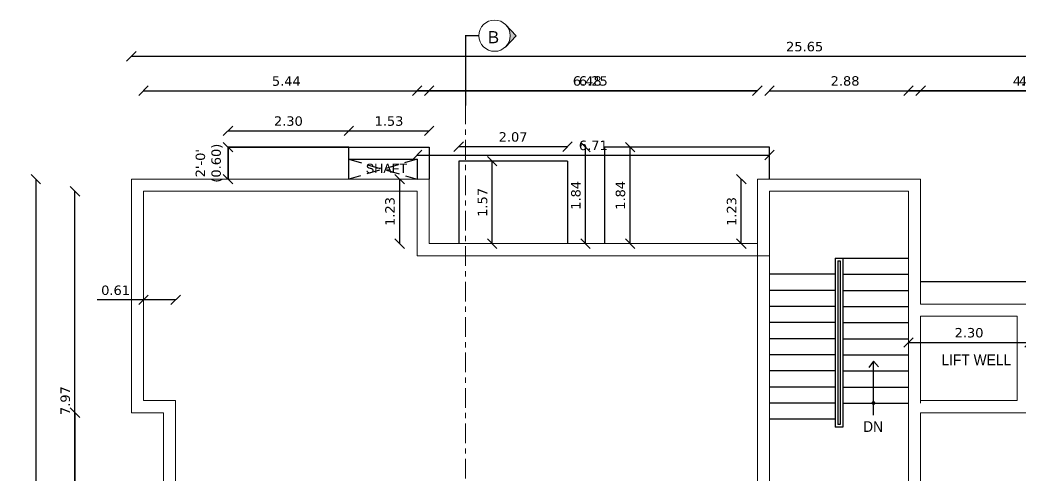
# Model space of a CAD drawing. Header units: metres. Extents: x 927 to 1109, y 805 to 891.
# Drawn here: x 1078.52 to 1097.58, y 834.77 to 843.46 of the extents above; entities that cross this region are included whole.
import ezdxf

# ---------------------------------------------------------------- set-up
doc = ezdxf.new("R2010")
doc.units = ezdxf.units.M
doc.header["$MEASUREMENT"] = 0
doc.header["$PDMODE"] = 2
doc.header["$PDSIZE"] = 50
doc.linetypes.add('CENTER', pattern=[2, 1.25, -0.25, 0.25, -0.25])
doc.linetypes.add('HIDDEN', pattern=[0.375, 0.25, -0.125])
doc.layers.get('0').update_dxf_attribs({"lineweight": 0})
doc.layers.get('Defpoints').update_dxf_attribs({"lineweight": 0})
for name, color, linetype in [('ABOVE', 250, 'HIDDEN'), ('RAILING', 251, 'Continuous'), ('ROOM TEXT SCH', 7, 'Continuous'), ('STEPS', 250, 'Continuous'), ('wall1', 125, 'Continuous'), ('window', 252, 'Continuous')]:
    doc.layers.add(name, color=color, linetype=linetype)
for name, color, linetype, lineweight in [('ED', 30, 'Continuous', 0), ('ROOM TEXT', 7, 'Continuous', 0), ('SECLINE', 2, 'CENTER', 0), ('wall', 7, 'Continuous', 0)]:
    doc.layers.add(name, color=color, linetype=linetype, lineweight=lineweight)
doc.styles.add('GRIDTEXT', font='arial.ttf', dxfattribs={"height": 6})
doc.styles.get("Standard").update_dxf_attribs({"font": 'verdana.ttf', "height": 0.18})
doc.styles.add('UATEXT', font='GOTHIC.TTF')
doc.styles.add('USA TEXT', font='GOTHIC.TTF', dxfattribs={"width": 0.8})
doc.dimstyles.new('ED', dxfattribs={"dimscale": 0, "dimtxt": 0.18, "dimasz": 0.18, "dimexe": 0, "dimexo": 0, "dimgap": 0.09, "dimtad": 1, "dimtoh": 1, "dimzin": 3, "dimdsep": 46, "dimtxsty": 'Standard', "dimblk": 'OBLIQUE', "dimcen": 0.09, "dimse1": 1, "dimse2": 1, "dimclrd": 251, "dimclrt": 30, "dimadec": 0, "dimazin": 0, "dimtfac": 1, "dimtmove": 0, "dimatfit": 3, "dimldrblk": 'ARCHTICK', "dimfxl": 1, "dimtolj": 1, "dimtzin": 0, "dimarcsym": 0})

# ---------------------------------------------------------------- blocks, each defined once
blk = doc.blocks.new('_Oblique')
at = {"color": 0, "linetype": 'ByBlock', "lineweight": -2}
blk.add_line((-0.5, -0.5), (0.5, 0.5), dxfattribs=at)
blk = doc.blocks.new('*D58')
at = {"layer": 'Defpoints', "color": 0, "transparency": 16777216}
for p in [(1080.867, 838.126), (1080.867, 836.208), (1081.48, 836.208)]:
    blk.add_point(p, dxfattribs=at)
at = {"layer": 'ED', "color": 251, "lineweight": -2, "transparency": 16777216}
for p, q in [((1080.867, 838.126), (1079.987, 838.126)), ((1081.48, 838.126), (1080.867, 838.126))]:
    blk.add_line(p, q, dxfattribs=at)
at = {"layer": 'ED', "color": 251, "lineweight": -2, "transparency": 16777216, "xscale": 0.18, "yscale": 0.18, "zscale": 0.18, "rotation": 180}
blk.add_blockref('_Oblique', (1080.867, 838.126), dxfattribs=at)
at = {"layer": 'ED', "color": 251, "lineweight": -2, "transparency": 16777216, "xscale": 0.18, "yscale": 0.18, "zscale": 0.18}
blk.add_blockref('_Oblique', (1081.48, 838.126), dxfattribs=at)
at = {"layer": 'ED', "color": 30, "transparency": 16777216, "insert": (1080.337, 838.309), "char_height": 0.18, "attachment_point": 5}
blk.add_mtext('\\A1;0.61', dxfattribs=at)
blk = doc.blocks.new('_ArchTick')
at = {"color": 0, "const_width": 0.15}
blk.add_lwpolyline([(-0.5, -0.5), (0.5, 0.5)], dxfattribs=at)
blk = doc.blocks.new('*D59')
at = {"layer": 'Defpoints', "color": 0, "transparency": 16777216}
for p in [(1086.31, 842.112), (1086.31, 840.425), (1080.867, 836.208)]:
    blk.add_point(p, dxfattribs=at)
at = {"layer": 'ED', "color": 251, "lineweight": -2, "transparency": 16777216}
blk.add_line((1080.867, 842.112), (1086.31, 842.112), dxfattribs=at)
at = {"layer": 'ED', "color": 251, "lineweight": -2, "transparency": 16777216, "xscale": 0.18, "yscale": 0.18, "zscale": 0.18, "rotation": 180}
blk.add_blockref('_Oblique', (1080.867, 842.112), dxfattribs=at)
at = {"layer": 'ED', "color": 251, "lineweight": -2, "transparency": 16777216, "xscale": 0.18, "yscale": 0.18, "zscale": 0.18}
blk.add_blockref('_Oblique', (1086.31, 842.112), dxfattribs=at)
at = {"layer": 'ED', "color": 30, "transparency": 16777216, "insert": (1083.588, 842.294), "char_height": 0.18, "attachment_point": 5}
blk.add_mtext('\\A1;5.44', dxfattribs=at)
blk = doc.blocks.new('*D60')
at = {"layer": 'Defpoints', "color": 0, "transparency": 16777216}
for p in [(1092.558, 842.112), (1086.31, 840.425), (1092.558, 840.425)]:
    blk.add_point(p, dxfattribs=at)
at = {"layer": 'ED', "color": 251, "lineweight": -2, "transparency": 16777216}
blk.add_line((1086.31, 842.112), (1092.558, 842.112), dxfattribs=at)
at = {"layer": 'ED', "color": 251, "lineweight": -2, "transparency": 16777216, "xscale": 0.18, "yscale": 0.18, "zscale": 0.18, "rotation": 180}
blk.add_blockref('_Oblique', (1086.31, 842.112), dxfattribs=at)
at = {"layer": 'ED', "color": 251, "lineweight": -2, "transparency": 16777216, "xscale": 0.18, "yscale": 0.18, "zscale": 0.18}
blk.add_blockref('_Oblique', (1092.558, 842.112), dxfattribs=at)
at = {"layer": 'ED', "color": 30, "transparency": 16777216, "insert": (1089.434, 842.296), "char_height": 0.18, "attachment_point": 5}
blk.add_mtext('\\A1;6.25', dxfattribs=at)
blk = doc.blocks.new('*D61')
at = {"layer": 'Defpoints', "color": 0, "transparency": 16777216}
for p in [(1086.08, 842.112), (1092.558, 840.425), (1086.08, 838.968)]:
    blk.add_point(p, dxfattribs=at)
at = {"layer": 'ED', "color": 251, "lineweight": -2, "transparency": 16777216}
blk.add_line((1092.558, 842.112), (1086.08, 842.112), dxfattribs=at)
at = {"layer": 'ED', "color": 251, "lineweight": -2, "transparency": 16777216, "xscale": 0.18, "yscale": 0.18, "zscale": 0.18, "rotation": 180}
blk.add_blockref('_Oblique', (1086.08, 842.112), dxfattribs=at)
at = {"layer": 'ED', "color": 251, "lineweight": -2, "transparency": 16777216, "xscale": 0.18, "yscale": 0.18, "zscale": 0.18}
blk.add_blockref('_Oblique', (1092.558, 842.112), dxfattribs=at)
at = {"layer": 'ED', "color": 30, "transparency": 16777216, "insert": (1089.319, 842.296), "char_height": 0.18, "attachment_point": 5}
blk.add_mtext('\\A1;6.48', dxfattribs=at)
blk = doc.blocks.new('*D62')
at = {"layer": 'Defpoints', "color": 0, "transparency": 16777216}
for p in [(1092.788, 840.886), (1086.08, 838.968), (1092.788, 838.968)]:
    blk.add_point(p, dxfattribs=at)
at = {"layer": 'ED', "color": 251, "lineweight": -2, "transparency": 16777216}
blk.add_line((1086.08, 840.886), (1092.788, 840.886), dxfattribs=at)
at = {"layer": 'ED', "color": 251, "lineweight": -2, "transparency": 16777216, "xscale": 0.18, "yscale": 0.18, "zscale": 0.18, "rotation": 180}
blk.add_blockref('_Oblique', (1086.08, 840.886), dxfattribs=at)
at = {"layer": 'ED', "color": 251, "lineweight": -2, "transparency": 16777216, "xscale": 0.18, "yscale": 0.18, "zscale": 0.18}
blk.add_blockref('_Oblique', (1092.788, 840.886), dxfattribs=at)
at = {"layer": 'ED', "color": 30, "transparency": 16777216, "insert": (1089.434, 841.069), "char_height": 0.18, "attachment_point": 5}
blk.add_mtext('\\A1;6.71', dxfattribs=at)
blk = doc.blocks.new('*D63')
at = {"layer": 'Defpoints', "color": 0, "transparency": 16777216}
for p in [(1095.668, 842.112), (1095.668, 840.425), (1092.788, 838.968)]:
    blk.add_point(p, dxfattribs=at)
at = {"layer": 'ED', "color": 251, "lineweight": -2, "transparency": 16777216}
blk.add_line((1092.788, 842.112), (1095.668, 842.112), dxfattribs=at)
at = {"layer": 'ED', "color": 251, "lineweight": -2, "transparency": 16777216, "xscale": 0.18, "yscale": 0.18, "zscale": 0.18, "rotation": 180}
blk.add_blockref('_Oblique', (1092.788, 842.112), dxfattribs=at)
at = {"layer": 'ED', "color": 251, "lineweight": -2, "transparency": 16777216, "xscale": 0.18, "yscale": 0.18, "zscale": 0.18}
blk.add_blockref('_Oblique', (1095.668, 842.112), dxfattribs=at)
at = {"layer": 'ED', "color": 30, "transparency": 16777216, "insert": (1094.228, 842.296), "char_height": 0.18, "attachment_point": 5}
blk.add_mtext('\\A1;2.88', dxfattribs=at)
blk = doc.blocks.new('*D64')
at = {"layer": 'Defpoints', "color": 0, "transparency": 16777216}
for p in [(1099.957, 842.112), (1095.668, 840.425), (1099.957, 840.424)]:
    blk.add_point(p, dxfattribs=at)
at = {"layer": 'ED', "color": 251, "lineweight": -2, "transparency": 16777216}
blk.add_line((1095.668, 842.112), (1099.957, 842.112), dxfattribs=at)
at = {"layer": 'ED', "color": 251, "lineweight": -2, "transparency": 16777216, "xscale": 0.18, "yscale": 0.18, "zscale": 0.18, "rotation": 180}
blk.add_blockref('_Oblique', (1095.668, 842.112), dxfattribs=at)
at = {"layer": 'ED', "color": 251, "lineweight": -2, "transparency": 16777216, "xscale": 0.18, "yscale": 0.18, "zscale": 0.18}
blk.add_blockref('_Oblique', (1099.957, 842.112), dxfattribs=at)
at = {"layer": 'ED', "color": 30, "transparency": 16777216, "insert": (1097.813, 842.296), "char_height": 0.18, "attachment_point": 5}
blk.add_mtext('\\A1;4.29', dxfattribs=at)
blk = doc.blocks.new('*D65')
at = {"layer": 'Defpoints', "color": 0, "transparency": 16777216}
for p in [(1095.438, 842.112), (1099.957, 840.424), (1095.438, 835.978)]:
    blk.add_point(p, dxfattribs=at)
at = {"layer": 'ED', "color": 251, "lineweight": -2, "transparency": 16777216}
blk.add_line((1099.957, 842.112), (1095.438, 842.112), dxfattribs=at)
at = {"layer": 'ED', "color": 251, "lineweight": -2, "transparency": 16777216, "xscale": 0.18, "yscale": 0.18, "zscale": 0.18, "rotation": 180}
blk.add_blockref('_Oblique', (1095.438, 842.112), dxfattribs=at)
at = {"layer": 'ED', "color": 251, "lineweight": -2, "transparency": 16777216, "xscale": 0.18, "yscale": 0.18, "zscale": 0.18}
blk.add_blockref('_Oblique', (1099.957, 842.112), dxfattribs=at)
at = {"layer": 'ED', "color": 30, "transparency": 16777216, "insert": (1097.698, 842.296), "char_height": 0.18, "attachment_point": 5}
blk.add_mtext('\\A1;4.52', dxfattribs=at)
blk = doc.blocks.new('*D66')
at = {"layer": 'Defpoints', "color": 0, "transparency": 16777216}
for p in [(1097.739, 837.317), (1095.438, 835.978), (1097.739, 835.978)]:
    blk.add_point(p, dxfattribs=at)
at = {"layer": 'ED', "color": 251, "lineweight": -2, "transparency": 16777216}
blk.add_line((1095.438, 837.317), (1097.739, 837.317), dxfattribs=at)
at = {"layer": 'ED', "color": 251, "lineweight": -2, "transparency": 16777216, "xscale": 0.18, "yscale": 0.18, "zscale": 0.18, "rotation": 180}
blk.add_blockref('_Oblique', (1095.438, 837.317), dxfattribs=at)
at = {"layer": 'ED', "color": 251, "lineweight": -2, "transparency": 16777216, "xscale": 0.18, "yscale": 0.18, "zscale": 0.18}
blk.add_blockref('_Oblique', (1097.739, 837.317), dxfattribs=at)
at = {"layer": 'ED', "color": 30, "transparency": 16777216, "insert": (1096.589, 837.5), "char_height": 0.18, "attachment_point": 5}
blk.add_mtext('\\A1;2.30', dxfattribs=at)
blk = doc.blocks.new('*D22')
at = {"layer": 'Defpoints', "color": 0, "transparency": 16777216}
for p in [(1106.282, 842.767), (1080.637, 842.112), (1106.282, 842.112)]:
    blk.add_point(p, dxfattribs=at)
at = {"layer": 'ED', "color": 251, "lineweight": -2, "transparency": 16777216}
blk.add_line((1080.637, 842.767), (1106.282, 842.767), dxfattribs=at)
at = {"layer": 'ED', "color": 251, "lineweight": -2, "transparency": 16777216, "xscale": 0.18, "yscale": 0.18, "zscale": 0.18, "rotation": 180}
blk.add_blockref('_Oblique', (1080.637, 842.767), dxfattribs=at)
at = {"layer": 'ED', "color": 251, "lineweight": -2, "transparency": 16777216, "xscale": 0.18, "yscale": 0.18, "zscale": 0.18}
blk.add_blockref('_Oblique', (1106.282, 842.767), dxfattribs=at)
at = {"layer": 'ED', "color": 30, "transparency": 16777216, "insert": (1093.459, 842.951), "char_height": 0.18, "attachment_point": 5}
blk.add_mtext('\\A1;25.65', dxfattribs=at)
blk = doc.blocks.new('*D69')
at = {"layer": 'Defpoints', "color": 0, "transparency": 16777216}
for p in [(1079.563, 835.978), (1080.637, 835.978), (1092.558, 826.126)]:
    blk.add_point(p, dxfattribs=at)
at = {"layer": 'ED', "color": 251, "lineweight": -2, "transparency": 16777216}
blk.add_line((1079.563, 826.126), (1079.563, 835.978), dxfattribs=at)
at = {"layer": 'ED', "color": 251, "lineweight": -2, "transparency": 16777216, "xscale": 0.18, "yscale": 0.18, "zscale": 0.18}
for p, rotation in [((1079.563, 835.978), 90), ((1079.563, 826.126), 270)]:
    blk.add_blockref('_Oblique', p, dxfattribs=dict(at, rotation=rotation))
at = {"layer": 'ED', "color": 30, "transparency": 16777216, "insert": (1079.378, 831.052), "char_height": 0.18, "attachment_point": 5, "rotation": 90}
blk.add_mtext('\\A1;9.85', dxfattribs=at)
blk = doc.blocks.new('*D70')
at = {"layer": 'Defpoints', "color": 0, "transparency": 16777216}
for p in [(1080.637, 835.978), (1079.563, 832.221), (1081.48, 832.221)]:
    blk.add_point(p, dxfattribs=at)
at = {"layer": 'ED', "color": 251, "lineweight": -2, "transparency": 16777216}
blk.add_line((1079.563, 835.978), (1079.563, 832.221), dxfattribs=at)
at = {"layer": 'ED', "color": 251, "lineweight": -2, "transparency": 16777216, "xscale": 0.18, "yscale": 0.18, "zscale": 0.18}
for p, rotation in [((1079.563, 835.978), 90), ((1079.563, 832.221), 270)]:
    blk.add_blockref('_Oblique', p, dxfattribs=dict(at, rotation=rotation))
at = {"layer": 'ED', "color": 30, "transparency": 16777216, "insert": (1079.379, 834.1), "char_height": 0.18, "attachment_point": 5, "rotation": 90}
blk.add_mtext('\\A1;3.76', dxfattribs=at)
blk = doc.blocks.new('*D71')
at = {"layer": 'Defpoints', "color": 0, "transparency": 16777216}
for p in [(1079.563, 840.195), (1080.867, 840.195), (1081.48, 832.221)]:
    blk.add_point(p, dxfattribs=at)
at = {"layer": 'ED', "color": 251, "lineweight": -2, "transparency": 16777216}
blk.add_line((1079.563, 832.221), (1079.563, 840.195), dxfattribs=at)
at = {"layer": 'ED', "color": 251, "lineweight": -2, "transparency": 16777216, "xscale": 0.18, "yscale": 0.18, "zscale": 0.18}
for p, rotation in [((1079.563, 840.195), 90), ((1079.563, 832.221), 270)]:
    blk.add_blockref('_Oblique', p, dxfattribs=dict(at, rotation=rotation))
at = {"layer": 'ED', "color": 30, "transparency": 16777216, "insert": (1079.379, 836.208), "char_height": 0.18, "attachment_point": 5, "rotation": 90}
blk.add_mtext('\\A1;7.97', dxfattribs=at)
blk = doc.blocks.new('*D23')
at = {"layer": 'Defpoints', "color": 0, "transparency": 16777216}
for p in [(1079.563, 840.425), (1078.818, 825.896), (1079.563, 825.896)]:
    blk.add_point(p, dxfattribs=at)
at = {"layer": 'ED', "color": 251, "lineweight": -2, "transparency": 16777216}
blk.add_line((1078.818, 840.425), (1078.818, 825.896), dxfattribs=at)
at = {"layer": 'ED', "color": 251, "lineweight": -2, "transparency": 16777216, "xscale": 0.18, "yscale": 0.18, "zscale": 0.18}
for p, rotation in [((1078.818, 840.425), 90), ((1078.818, 825.896), 270)]:
    blk.add_blockref('_Oblique', p, dxfattribs=dict(at, rotation=rotation))
at = {"layer": 'ED', "color": 30, "transparency": 16777216, "insert": (1078.635, 833.16), "char_height": 0.18, "attachment_point": 5, "rotation": 90}
blk.add_mtext('\\A1;14.53', dxfattribs=at)
blk = doc.blocks.new('*D82')
at = {"layer": 'Defpoints', "color": 0, "transparency": 16777216}
for p in [(1092.253, 840.425), (1092.558, 840.425), (1092.558, 839.198)]:
    blk.add_point(p, dxfattribs=at)
at = {"layer": 'ED', "color": 251, "lineweight": -2, "transparency": 16777216}
blk.add_line((1092.253, 839.198), (1092.253, 840.425), dxfattribs=at)
at = {"layer": 'ED', "color": 251, "lineweight": -2, "transparency": 16777216, "xscale": 0.18, "yscale": 0.18, "zscale": 0.18}
for p, rotation in [((1092.253, 840.425), 90), ((1092.253, 839.198), 270)]:
    blk.add_blockref('_Oblique', p, dxfattribs=dict(at, rotation=rotation))
at = {"layer": 'ED', "color": 30, "transparency": 16777216, "insert": (1092.069, 839.811), "char_height": 0.18, "attachment_point": 5, "rotation": 90}
blk.add_mtext('\\A1;1.23', dxfattribs=at)
blk = doc.blocks.new('*D86')
at = {"layer": 'Defpoints', "color": 0, "transparency": 16777216}
for p in [(1084.777, 841.349), (1082.478, 841.038), (1084.777, 841.038)]:
    blk.add_point(p, dxfattribs=at)
at = {"layer": 'ED', "color": 251, "lineweight": -2, "transparency": 16777216}
blk.add_line((1082.478, 841.349), (1084.777, 841.349), dxfattribs=at)
at = {"layer": 'ED', "color": 251, "lineweight": -2, "transparency": 16777216, "xscale": 0.18, "yscale": 0.18, "zscale": 0.18, "rotation": 180}
blk.add_blockref('_Oblique', (1082.478, 841.349), dxfattribs=at)
at = {"layer": 'ED', "color": 251, "lineweight": -2, "transparency": 16777216, "xscale": 0.18, "yscale": 0.18, "zscale": 0.18}
blk.add_blockref('_Oblique', (1084.777, 841.349), dxfattribs=at)
at = {"layer": 'ED', "color": 30, "transparency": 16777216, "insert": (1083.627, 841.532), "char_height": 0.18, "attachment_point": 5}
blk.add_mtext('\\A1;2.30', dxfattribs=at)
blk = doc.blocks.new('*D27')
at = {"layer": 'Defpoints', "color": 0, "transparency": 16777216}
for p in [(1086.31, 841.349), (1084.777, 841.038), (1086.31, 840.425)]:
    blk.add_point(p, dxfattribs=at)
at = {"layer": 'ED', "color": 251, "lineweight": -2, "transparency": 16777216}
blk.add_line((1084.777, 841.349), (1086.31, 841.349), dxfattribs=at)
at = {"layer": 'ED', "color": 251, "lineweight": -2, "transparency": 16777216, "xscale": 0.18, "yscale": 0.18, "zscale": 0.18, "rotation": 180}
blk.add_blockref('_Oblique', (1084.777, 841.349), dxfattribs=at)
at = {"layer": 'ED', "color": 251, "lineweight": -2, "transparency": 16777216, "xscale": 0.18, "yscale": 0.18, "zscale": 0.18}
blk.add_blockref('_Oblique', (1086.31, 841.349), dxfattribs=at)
at = {"layer": 'ED', "color": 30, "transparency": 16777216, "insert": (1085.543, 841.532), "char_height": 0.18, "attachment_point": 5}
blk.add_mtext('\\A1;1.53', dxfattribs=at)
blk = doc.blocks.new('*D88')
at = {"layer": 'Defpoints', "color": 0, "transparency": 16777216}
for p in [(1089.645, 841.038), (1090.136, 841.038), (1089.645, 839.198)]:
    blk.add_point(p, dxfattribs=at)
at = {"layer": 'ED', "color": 251, "lineweight": -2, "transparency": 16777216}
blk.add_line((1090.136, 839.198), (1090.136, 841.038), dxfattribs=at)
at = {"layer": 'ED', "color": 251, "lineweight": -2, "transparency": 16777216, "xscale": 0.18, "yscale": 0.18, "zscale": 0.18}
for p, rotation in [((1090.136, 841.038), 90), ((1090.136, 839.198), 270)]:
    blk.add_blockref('_Oblique', p, dxfattribs=dict(at, rotation=rotation))
at = {"layer": 'ED', "color": 30, "transparency": 16777216, "insert": (1089.952, 840.118), "char_height": 0.18, "attachment_point": 5, "rotation": 90}
blk.add_mtext('\\A1;1.84', dxfattribs=at)
blk = doc.blocks.new('*D89')
at = {"layer": 'Defpoints', "color": 0, "transparency": 16777216}
for p in [(1085.747, 840.425), (1086.31, 840.425), (1086.31, 839.198)]:
    blk.add_point(p, dxfattribs=at)
at = {"layer": 'ED', "color": 251, "lineweight": -2, "transparency": 16777216}
blk.add_line((1085.747, 839.198), (1085.747, 840.425), dxfattribs=at)
at = {"layer": 'ED', "color": 251, "lineweight": -2, "transparency": 16777216, "xscale": 0.18, "yscale": 0.18, "zscale": 0.18}
for p, rotation in [((1085.747, 840.425), 90), ((1085.747, 839.198), 270)]:
    blk.add_blockref('_Oblique', p, dxfattribs=dict(at, rotation=rotation))
at = {"layer": 'ED', "color": 30, "transparency": 16777216, "insert": (1085.563, 839.811), "char_height": 0.18, "attachment_point": 5, "rotation": 90}
blk.add_mtext('\\A1;1.23', dxfattribs=at)
blk = doc.blocks.new('*D19')
at = {"layer": 'Defpoints', "color": 0, "transparency": 16777216}
for p in [(1087.508, 840.77), (1087.612, 840.77), (1087.612, 839.198)]:
    blk.add_point(p, dxfattribs=at)
at = {"layer": 'ED', "color": 251, "lineweight": -2, "transparency": 16777216}
blk.add_line((1087.508, 839.198), (1087.508, 840.77), dxfattribs=at)
at = {"layer": 'ED', "color": 251, "lineweight": -2, "transparency": 16777216, "xscale": 0.18, "yscale": 0.18, "zscale": 0.18}
for p, rotation in [((1087.508, 840.77), 90), ((1087.508, 839.198), 270)]:
    blk.add_blockref('_Oblique', p, dxfattribs=dict(at, rotation=rotation))
at = {"layer": 'ED', "color": 30, "transparency": 16777216, "insert": (1087.325, 839.984), "char_height": 0.18, "attachment_point": 5, "rotation": 90}
blk.add_mtext('\\A1;1.57', dxfattribs=at)
blk = doc.blocks.new('*D20')
at = {"layer": 'Defpoints', "color": 0, "transparency": 16777216}
for p in [(1088.941, 841.046), (1086.871, 840.77), (1088.941, 840.77)]:
    blk.add_point(p, dxfattribs=at)
at = {"layer": 'window', "color": 251, "lineweight": -2, "transparency": 16777216}
blk.add_line((1086.871, 841.046), (1088.941, 841.046), dxfattribs=at)
at = {"layer": 'window', "color": 251, "lineweight": -2, "transparency": 16777216, "xscale": 0.18, "yscale": 0.18, "zscale": 0.18, "rotation": 180}
blk.add_blockref('_Oblique', (1086.871, 841.046), dxfattribs=at)
at = {"layer": 'window', "color": 251, "lineweight": -2, "transparency": 16777216, "xscale": 0.18, "yscale": 0.18, "zscale": 0.18}
blk.add_blockref('_Oblique', (1088.941, 841.046), dxfattribs=at)
at = {"layer": 'window', "color": 30, "transparency": 16777216, "insert": (1087.906, 841.23), "char_height": 0.18, "attachment_point": 5}
blk.add_mtext('\\A1;2.07', dxfattribs=at)
blk = doc.blocks.new('*D21')
at = {"layer": 'Defpoints', "color": 0, "transparency": 16777216}
for p in [(1089.287, 841.038), (1089.492, 841.038), (1089.492, 839.198)]:
    blk.add_point(p, dxfattribs=at)
at = {"layer": 'ED', "color": 251, "lineweight": -2, "transparency": 16777216}
blk.add_line((1089.287, 839.198), (1089.287, 841.038), dxfattribs=at)
at = {"layer": 'ED', "color": 251, "lineweight": -2, "transparency": 16777216, "xscale": 0.18, "yscale": 0.18, "zscale": 0.18}
for p, rotation in [((1089.287, 841.038), 90), ((1089.287, 839.198), 270)]:
    blk.add_blockref('_Oblique', p, dxfattribs=dict(at, rotation=rotation))
at = {"layer": 'ED', "color": 30, "transparency": 16777216, "insert": (1089.103, 840.118), "char_height": 0.18, "attachment_point": 5, "rotation": 90}
blk.add_mtext('\\A1;1.84', dxfattribs=at)
blk = doc.blocks.new('*D38')
at = {"layer": 'Defpoints', "color": 0, "transparency": 16777216}
for p in [(1082.287, 841.038), (1082.478, 841.038), (1082.287, 840.425)]:
    blk.add_point(p, dxfattribs=at)
at = {"layer": 'ED', "color": 251, "lineweight": -2, "transparency": 16777216}
blk.add_line((1082.478, 840.425), (1082.478, 841.038), dxfattribs=at)
at = {"layer": 'ED', "color": 251, "lineweight": -2, "transparency": 16777216, "xscale": 0.18, "yscale": 0.18, "zscale": 0.18}
for p, rotation in [((1082.478, 841.038), 90), ((1082.478, 840.425), 270)]:
    blk.add_blockref('_Oblique', p, dxfattribs=dict(at, rotation=rotation))
at = {"layer": 'ED', "color": 30, "transparency": 16777216, "insert": (1082.117, 840.731), "char_height": 0.18, "attachment_point": 5, "rotation": 90}
blk.add_mtext("\\A1;2'-0'\\P(0.60)  ", dxfattribs=at)

msp = doc.modelspace()

# ---------------------------------------------------------------- hatches: boundary and pattern name
at = {"layer": 'SECLINE'}
msp.add_hatch(color=41, dxfattribs=at).paths.add_polyline_path([(1087.965, 843.16), (1087.78, 842.965, 0.372105), (1087.78, 843.355)])

# ---------------------------------------------------------------- linework, layer by layer
at = {"layer": 'ABOVE'}
for p, q in [((1084.777, 840.808), (1086.08, 840.425)), ((1086.08, 840.808), (1084.777, 840.425))]:
    msp.add_line(p, q, dxfattribs=at)
at = {"layer": 'RAILING'}
for p, q in [((1094.038, 838.921), (1094.038, 835.701)), ((1094.038, 838.921), (1094.188, 838.921)), ((1094.188, 838.921), (1094.188, 835.701)), ((1094.089, 838.87), (1094.089, 835.752)), ((1094.089, 838.87), (1094.137, 838.87)), ((1094.137, 838.87), (1094.137, 835.752)), ((1094.188, 835.701), (1094.038, 835.701)), ((1094.137, 835.752), (1094.089, 835.752))]:
    msp.add_line(p, q, dxfattribs=at)
at = {"layer": 'SECLINE', "color": 41, "linetype": 'Continuous'}
for q in [(1087.76, 843.376), (1087.76, 842.944)]:
    msp.add_line((1087.965, 843.16), q, dxfattribs=at)
at = {"layer": 'SECLINE', "linetype": 'CENTER', "ltscale": 0.3}
msp.add_line((1087.003, 823.923), (1087.003, 841.829), dxfattribs=at)
at = {"layer": 'SECLINE', "linetype": 'CENTER', "ltscale": 0.3, "const_width": 0.0303}
msp.add_lwpolyline([(1087.256, 843.16), (1087.003, 843.16), (1087.003, 841.829)], dxfattribs=at)
at = {"layer": 'SECLINE', "color": 41, "linetype": 'Continuous'}
msp.add_circle((1087.554, 843.16), 0.298, dxfattribs=at)
msp.add_circle((1087.554, 843.16), 0.298, dxfattribs=at)
at = {"layer": 'STEPS'}
for p, q in [((1094.188, 838.921), (1095.438, 838.921)), ((1094.038, 838.614), (1092.788, 838.614)), ((1094.188, 838.614), (1095.438, 838.614)), ((1094.038, 838.307), (1092.788, 838.307)), ((1094.188, 838.307), (1095.438, 838.307)), ((1094.038, 838.001), (1092.788, 838.001)), ((1094.188, 838.001), (1095.438, 838.001)), ((1094.038, 837.694), (1092.788, 837.694)), ((1094.188, 837.694), (1095.438, 837.694)), ((1094.038, 837.387), (1092.788, 837.387)), ((1094.188, 837.387), (1095.438, 837.387)), ((1094.038, 837.081), (1092.788, 837.081)), ((1094.188, 837.081), (1095.438, 837.081)), ((1094.038, 836.774), (1092.788, 836.774)), ((1094.188, 836.774), (1095.438, 836.774)), ((1094.038, 836.467), (1092.788, 836.467)), ((1094.188, 836.467), (1095.438, 836.467)), ((1094.038, 836.161), (1092.788, 836.161)), ((1094.188, 836.161), (1095.438, 836.161)), ((1094.038, 835.854), (1092.788, 835.854))]:
    msp.add_line(p, q, dxfattribs=at)
at = {"layer": 'wall', "color": 1}
for p, q in [((1084.777, 840.425), (1084.777, 840.808)), ((1086.31, 840.425), (1080.637, 840.425)), ((1080.637, 840.425), (1080.637, 835.978)), ((1086.31, 839.198), (1086.31, 840.425)), ((1095.668, 840.425), (1092.558, 840.425)), ((1092.558, 840.425), (1092.558, 834.061)), ((1092.788, 840.425), (1095.21, 840.425)), ((1095.668, 838.048), (1095.668, 840.425)), ((1086.08, 840.195), (1080.867, 840.195)), ((1080.867, 840.195), (1080.867, 836.208)), ((1086.08, 838.968), (1086.08, 840.195)), ((1095.438, 840.195), (1092.788, 840.195)), ((1092.788, 840.195), (1092.788, 833.831)), ((1095.438, 833.448), (1095.438, 840.195)), ((1092.558, 839.198), (1086.31, 839.198)), ((1092.788, 838.968), (1086.08, 838.968)), ((1099.957, 838.048), (1095.668, 838.048)), ((1097.508, 837.818), (1095.668, 837.818)), ((1095.668, 836.161), (1095.668, 837.818)), ((1097.508, 837.818), (1097.508, 836.208)), ((1080.867, 836.208), (1081.48, 836.208)), ((1081.48, 836.208), (1081.48, 832.221)), ((1097.508, 836.208), (1095.668, 836.208)), ((1080.637, 835.978), (1081.25, 835.978)), ((1081.25, 835.978), (1081.25, 832.221)), ((1095.668, 831.991), (1095.668, 835.978)), ((1097.739, 835.978), (1095.668, 835.978))]:
    msp.add_line(p, q, dxfattribs=at)
at = {"layer": 'wall', "color": 1, "const_width": 0.0345}
msp.add_lwpolyline([(1094.75, 836.161, 1), (1094.788, 836.161, 1)], format="xyb", close=True, dxfattribs=at)
at = {"layer": 'wall1', "color": 251}
for p, q in [((1094.769, 836.958), (1094.681, 836.842)), ((1094.769, 835.929), (1094.769, 836.958)), ((1094.769, 836.958), (1094.865, 836.853))]:
    msp.add_line(p, q, dxfattribs=at)
at = {"layer": 'window', "color": 252}
for p, q in [((1082.478, 841.038), (1086.31, 841.038)), ((1086.31, 841.038), (1086.31, 840.425)), ((1084.777, 840.808), (1086.08, 840.808)), ((1086.08, 840.808), (1086.08, 840.425)), ((1088.941, 840.77), (1086.871, 840.77)), ((1086.871, 840.77), (1086.871, 839.198)), ((1088.941, 840.77), (1088.941, 839.198)), ((1099.957, 838.47), (1095.668, 838.47))]:
    msp.add_line(p, q, dxfattribs=at)
for points in [[(1084.777, 840.425), (1084.777, 841.038), (1082.478, 841.038), (1082.478, 840.425)], [(1092.788, 840.425), (1092.788, 841.038), (1089.645, 841.038), (1089.645, 839.198)]]:
    msp.add_lwpolyline(points, dxfattribs=at)

# ---------------------------------------------------------------- texts
at = {"layer": 'ROOM TEXT', "style": 'UATEXT'}
msp.add_text('SHAFT', height=0.18, dxfattribs=at).set_placement((1085.101, 840.541))
at = {"layer": 'ROOM TEXT SCH', "color": 7, "style": 'USA TEXT', "width": 0.96}
for s, p in [('LIFT WELL', (1096.064, 836.883)), ('DN', (1094.572, 835.612))]:
    msp.add_text(s, height=0.2044, dxfattribs=at).set_placement(p)
at = {"layer": 'SECLINE', "color": 6, "style": 'GRIDTEXT'}
msp.add_text('B', height=0.23, rotation=360, dxfattribs=at).set_placement((1087.426, 843.017))

# ---------------------------------------------------------------- dimensions: what is measured, and where the dimension line sits
at = {"layer": 'ED'}
for base, p1, p2, picture, middle in [((1106.281720934, 842.766870737), (1080.636720934, 842.112210384), (1106.281720934, 842.112210384), '*D22', (1093.459220934, 842.950618219)), ((1086.31, 842.112), (1080.867, 836.208), (1086.31, 840.425), '*D59', (1083.588, 842.294)), ((1086.08, 842.112), (1092.558, 840.425), (1086.08, 838.968), '*D61', (1089.319, 842.296)), ((1092.558, 842.112), (1086.31, 840.425), (1092.558, 840.425), '*D60', (1089.434, 842.296)), ((1095.668, 842.112), (1092.788, 838.968), (1095.668, 840.425), '*D63', (1094.228, 842.296)), ((1095.438, 842.112), (1099.957, 840.424), (1095.438, 835.978), '*D65', (1097.698, 842.296)), ((1099.957, 842.112), (1095.668, 840.425), (1099.957, 840.424), '*D64', (1097.813, 842.296)), ((1084.777, 841.349), (1082.478, 841.038), (1084.777, 841.038), '*D86', (1083.627, 841.532)), ((1086.31, 841.349), (1084.777, 841.038), (1086.31, 840.425), '*D27', (1085.543, 841.532)), ((1092.788, 840.886), (1086.08, 838.968), (1092.788, 838.968), '*D62', (1089.434, 841.069)), ((1080.867, 838.126), (1081.48, 836.208), (1080.867, 836.208), '*D58', (1080.337, 838.309)), ((1097.739, 837.317), (1095.438, 835.978), (1097.739, 835.978), '*D66', (1096.589, 837.5))]:
    dim = msp.add_linear_dim(base=base, p1=p1, p2=p2, dimstyle='ED', override={"dimscale": 1, "dimpost": '\\X'}, dxfattribs=at)
    dim.commit()
    dim.dimension.update_dxf_attribs({"geometry": picture, "text_midpoint": middle})
dim = msp.add_linear_dim(base=(1082.478, 841.038), p1=(1082.287, 840.425), p2=(1082.287, 841.038), angle=90, text="2'-0'\\P(0.60)  ", dimstyle='ED', override={"dimscale": 1, "dimpost": '\\X'}, dxfattribs=at)
dim.commit()
dim.dimension.update_dxf_attribs({"geometry": '*D38', "text_midpoint": (1082.478, 840.731), "dimtype": 160})
for base, p1, p2, picture, middle in [((1089.287, 841.038), (1089.492, 839.198), (1089.492, 841.038), '*D21', (1089.103, 840.118)), ((1090.136, 841.038), (1089.645, 839.198), (1089.645, 841.038), '*D88', (1089.952, 840.118)), ((1087.508, 840.77), (1087.612, 839.198), (1087.612, 840.77), '*D19', (1087.325, 839.984)), ((1078.818, 825.896), (1079.563, 840.425), (1079.563, 825.896), '*D23', (1078.635, 833.16)), ((1085.747, 840.425), (1086.31, 839.198), (1086.31, 840.425), '*D89', (1085.563, 839.811)), ((1092.253, 840.425), (1092.558, 839.198), (1092.558, 840.425), '*D82', (1092.069, 839.811)), ((1079.563, 840.195), (1081.48, 832.221), (1080.867, 840.195), '*D71', (1079.379, 836.208)), ((1079.563, 835.978), (1092.558, 826.126), (1080.637, 835.978), '*D69', (1079.378, 831.052)), ((1079.563, 832.221), (1080.637, 835.978), (1081.48, 832.221), '*D70', (1079.379, 834.1))]:
    dim = msp.add_linear_dim(base=base, p1=p1, p2=p2, angle=90, dimstyle='ED', override={"dimscale": 1, "dimpost": '\\X'}, dxfattribs=at)
    dim.commit()
    dim.dimension.update_dxf_attribs({"geometry": picture, "text_midpoint": middle})
at = {"layer": 'window', "color": 252}
dim = msp.add_linear_dim(base=(1088.941, 841.046), p1=(1086.871, 840.77), p2=(1088.941, 840.77), dimstyle='ED', override={"dimscale": 1, "dimpost": '\\X'}, dxfattribs=at)
dim.commit()
dim.dimension.update_dxf_attribs({"geometry": '*D20', "text_midpoint": (1087.906, 841.23)})

doc.saveas('drawing.dxf')
